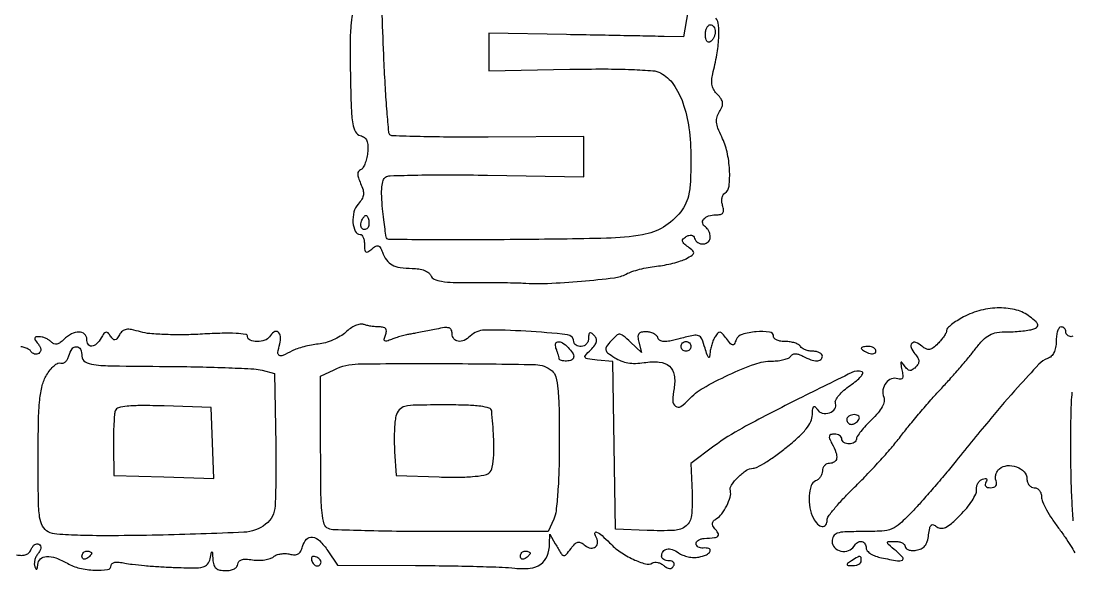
# Model space of a CAD drawing. Extents: x 0 to 2558, y 0 to 3412.
# Drawn here: x 1195.5 to 1411.2, y 1999.6 to 2115.8 of the extents above; entities that cross this region are included whole.
import ezdxf

# ---------------------------------------------------------------- set-up
doc = ezdxf.new("R2010")
doc.units = 0

msp = doc.modelspace()

# ---------------------------------------------------------------- linework, layer by layer
for points in [[(1923.086218, 2244.376059, -0.000011), (1814.032813, 2244.041497, -0.000207), (1693.057302, 2243.723101, -0.000126), (1550, 2243.441619, 0.000075), (1407.130468, 2243.17502, 0.000124), (1286.775, 2242.902503, 0.000001), (1177.44536, 2242.627485, 0.134519)], [(1176.555032, 2242.380365, -0.000002), (1098.265318, 2241.934774, -0.000173)], [(1102.150613, 2258.328759, 0.000012), (1205.122254, 2258.377188, 0.008936), (1210.5, 2258.475963, -0.007043), (1232.809399, 2258.970195, -0.001468), (1271.958846, 2259.170946, -0.001354), (1322.195419, 2259.144953, -0.000751), (1383.5, 2258.8551, 0.001097), (1441.521202, 2258.620946, 0.001019), (1500.9941, 2258.632595, 0.000884), (1567.795, 2258.899883, 0.000504), (1648.5, 2259.44692, -0.00015), (1691.2208, 2259.766768, -0.000104), (1739.478125, 2260.103506, -0.000105)], [(1495.680326, 2153.455514, 0.000008), (1467.716338, 2153.403437, 0.000123)], [(1091.92268, 2165.609417, 0.000123), (1203.285023, 2166.142602, 0.000082), (1318.131321, 2166.73943, 0.002111), (1349.243056, 2167.037547, 0.006016), (1354.38229, 2167.170347, 0.013265), (1358.300741, 2167.423026, 0.009276), (1361.217168, 2167.743584, 0.545116), (1361.409267, 2168.146809, -0.272394), (1361.402539, 2168.456945, -0.204411), (1361.678674, 2168.670079, -0.083079), (1362.298537, 2168.72495, -0.031052), (1363.166211, 2168.603055, 0.019423), (1368.018494, 2167.805974, 0.01568), (1373.27791, 2167.317465, 0.011539), (1379.905257, 2167.064291, 0.004255), (1389.259255, 2167.002598, -0.000422), (1449.869314, 2167.067498, -0.000945)], [(1263.5309, 2117.184724, 0.027142), (1263.202373, 2114.774178, 0.019805), (1263.04666, 2111.031141, 0.005169), (1263.097001, 2105.013589, 0.003708), (1263.283159, 2097.887897, 0.031367), (1263.591273, 2094.696554, 0.083627), (1264.154075, 2093.030821, 0.208527), (1265.142812, 2092.252403, -0.095028), (1265.982977, 2091.851452, -0.136669), (1266.488382, 2091.206117, -0.095296), (1266.693684, 2090.20728, -0.030445), (1266.620333, 2088.685731, -0.031236), (1266.410732, 2087.475521, -0.039509), (1266.061288, 2086.395497, -0.043904), (1265.635097, 2085.576161, -0.17208), (1265.192505, 2085.230835, 0.163486), (1264.768613, 2084.911354, 0.152973), (1264.609349, 2084.391424, 0.082058), (1264.745375, 2083.599469, 0.023423), (1265.210239, 2082.437921, -0.037312), (1265.694152, 2081.124225, -0.100198), (1265.772018, 2080.135835, -0.107368), (1265.458796, 2079.236159, -0.046689), (1264.696551, 2078.217186, 0.123551), (1263.828768, 2076.589112, 0.077986), (1263.63812, 2074.432991, 0.093951), (1264.105083, 2072.640285, 0.289891), (1265.116631, 2072, -0.220163), (1265.454699, 2071.843557, -0.077549), (1265.74051, 2071.376532, -0.058965), (1265.935332, 2070.690252, -0.039723), (1266, 2069.877555, 0.021709), (1266.048763, 2068.754963, 0.241087), (1266.279812, 2068.386406, 0.286492), (1266.680731, 2068.394566, 0.028592), (1267.488167, 2068.990179, -0.039532), (1268.294846, 2069.558439, -0.206703), (1268.821639, 2069.625711, -0.199799), (1269.24318, 2069.288261, -0.036789), (1269.665225, 2068.362624, 0.06543), (1270.522774, 2066.735037, 0.114101), (1271.655803, 2065.725185, 0.092101), (1273.295268, 2065.187199, 0.032192), (1275.781385, 2065.015313, -0.036939), (1277.150593, 2064.907594, -0.05451), (1278.314136, 2064.596487, -0.0671), (1279.174233, 2064.121936, -0.142506), (1279.630019, 2063.521772, 0.200674), (1280.320715, 2062.798689, 0.062559), (1281.790009, 2062.364613, 0.03416), (1284.232628, 2062.1343, 0.007982), (1288.348634, 2062.094146, -0.001653), (1291.61621, 2062.103626, -0.00198), (1294.693036, 2062.090196, -0.0017), (1297.285884, 2062.059796, -0.013083), (1298.5, 2062.00964, 0.02745), (1303.597755, 2061.945582, 0.011127), (1310.533173, 2062.394053, 0.007595), (1317.296752, 2063.086461, 0.094351), (1319.748319, 2063.859222, -0.042423), (1320.884491, 2064.351287, -0.0176), (1322.489824, 2064.82809, -0.017263), (1324.255486, 2065.221064, -0.021332), (1325.923889, 2065.459267, 0.02044), (1327.585632, 2065.693496, 0.016948), (1329.331131, 2066.074301, 0.017281), (1330.908352, 2066.533395, 0.043424), (1332.008146, 2067.00436, 0.015702), (1333.286915, 2067.741294, 0.21412), (1333.580831, 2068.175811, 0.260945), (1333.420963, 2068.631148, 0.022821), (1332.431085, 2069.426734, -0.026296), (1331.577762, 2070.122377, -0.163871), (1331.306569, 2070.607877, -0.244409), (1331.438922, 2071.043653, -0.06081), (1332.039493, 2071.524408, -0.065987), (1332.614612, 2071.782477, -0.122512), (1333.122437, 2071.805953, -0.148633), (1333.517377, 2071.593916, -0.11582), (1333.774316, 2071.177051, 0.176458), (1334.468946, 2070.302199, 0.15934), (1335.596991, 2070.032854, 0.173996), (1336.596463, 2070.486624, 0.202728), (1337, 2071.440983, 0.062793), (1336.92463, 2072.038769, 0.051478), (1336.701458, 2072.643186, 0.053356), (1336.372744, 2073.163805, 0.087076), (1335.983688, 2073.510081, -0.19484), (1335.428483, 2074.267791, -0.244212), (1335.625629, 2075.103966, -0.139875), (1336.640481, 2075.772146, -0.076225), (1338.126405, 2076, 0.050035), (1339.075325, 2076.095197, 0.18705), (1339.571033, 2076.412791, 0.18687), (1339.723422, 2076.981758, 0.049927), (1339.52671, 2077.915843, -0.055621), (1339.371574, 2078.696361, -0.06322), (1339.402963, 2079.45784, -0.072852), (1339.606409, 2080.086637, -0.140631), (1339.959323, 2080.47486, 0.232061), (1340.858674, 2081.905621, 0.039458), (1340.945677, 2085.219672, 0.041338), (1340.442558, 2088.916693, 0.06129), (1339.352462, 2091.995292, -0.022581), (1338.57133, 2093.755867, -0.070786), (1338.275584, 2095.012759, -0.095739), (1338.383964, 2096.080733, -0.066652), (1338.885137, 2097.187684, 0.0453), (1339.407716, 2098.222313, 0.126061), (1339.509538, 2099.023749, 0.123382), (1339.213942, 2099.785978, 0.042507), (1338.44627, 2100.696587, -0.064993), (1337.770517, 2101.575251, -0.076004), (1337.386416, 2102.553712, -0.070908), (1337.297066, 2103.657432, -0.047793), (1337.494131, 2104.907834, 0.019251), (1338.343313, 2108.827825, 0.030453), (1338.734132, 2112.242763, 0.03423), (1338.692757, 2114.934285, 0.153417), (1338.103198, 2116.375654, -0.103453)], [(1332.378102, 2117.674692), (1331.5, 2112.5), (1327.5, 2112.594857, 0.000929), (1325.082769, 2112.647684, 0.000124), (1319.975, 2112.748548, 0.000143), (1313.91921, 2112.864903, 0.00012), (1307.5, 2112.984858), (1291.5, 2113.280003), (1291.5, 2109.419674), (1291.5, 2105.559346), (1308.147788, 2105.869559, -0.004893), (1315.289635, 2105.932738, -0.009869), (1320.917852, 2105.816351, -0.008412), (1325.221354, 2105.569763, -0.104714), (1326.783193, 2105.116031, -0.118506), (1329.413189, 2102.77512, -0.066712), (1331.375939, 2098.952462, -0.053248), (1332.599588, 2093.835561, -0.032095), (1333, 2087.604065, -0.009235), (1332.916265, 2083.070889, -0.037731), (1332.607723, 2080.336587, -0.060076), (1331.984285, 2078.375497, -0.059748), (1330.911704, 2076.614879, -0.089905), (1327.397758, 2073.501989, -0.09488), (1323.0789, 2071.89393, -0.036438), (1315.678521, 2071.193291, -0.003324), (1297.161571, 2070.917328, -0.001438), (1287.093142, 2070.863179, -0.002351), (1278.559376, 2070.881958, -0.000292), (1270.970385, 2070.938786, -0.215947), (1270.620835, 2071.100552, -0.138508), (1270.46589, 2071.432484, -0.003593), (1270.211576, 2073.067759, -0.007339), (1269.952966, 2075.009315, -0.004917), (1269.7117, 2077.236499, -0.013908), (1269.529163, 2079.830285, -0.034102), (1269.578338, 2081.740892, -0.046889), (1269.830737, 2083.070348, -0.180796), (1270.323646, 2083.733684, -0.137226), (1271.281515, 2084.031316, -0.002237), (1276.956009, 2084.167768, -0.005643), (1283.595697, 2084.222759, -0.003693), (1291.25, 2084.143221), (1311, 2083.792072), (1311, 2087.922384), (1311, 2092.052697), (1291.404231, 2091.95545, -0.002754), (1283.850895, 2091.959567, -0.004395), (1277.396113, 2092.055377, -0.001087), (1271.77232, 2092.200538, -0.19165), (1271.234482, 2092.432185, -0.176241), (1270.989105, 2092.958169, -0.001741), (1270.634025, 2097.169466, -0.00544), (1270.292399, 2102.059047, -0.003468), (1269.996391, 2107.753083, -0.002583), (1269.626013, 2117.045261, -0.030097)], [(1194.578858, 2006.229676, 0.048534), (1195.662496, 2006.129817, 0.090136), (1196.527477, 2006.291586, 0.10977), (1197.167766, 2006.714142, 0.100938), (1197.592347, 2007.380057, -0.062648), (1197.898513, 2007.951934, -0.093527), (1198.305494, 2008.344689, -0.121518), (1198.745389, 2008.499926, -0.164196), (1199.153343, 2008.405229, -0.149885), (1199.449062, 2008.067835, -0.131609), (1199.524119, 2007.603916, -0.09633), (1199.355303, 2007.04511, -0.051865), (1198.954018, 2006.444595, 0.061399), (1198.555153, 2005.822419, 0.054014), (1198.298159, 2005.094777, 0.056979), (1198.213153, 2004.376202, 0.096766), (1198.326512, 2003.783622, 0.040698), (1198.55127, 2003.333712, 0.449973), (1198.726712, 2003.301699, 0.199429), (1198.863345, 2003.544865, 0.018289), (1198.921053, 2004.25, -0.201703), (1199.465218, 2005.396505, -0.173841), (1200.709014, 2005.901017, -0.098319), (1202.63193, 2005.60074, -0.042125), (1205, 2004.5, 0.071962), (1207.507231, 2003.51124, 0.04635), (1210.606243, 2003.076648, 0.048549), (1213.249904, 2003.20981, 0.371686), (1214, 2004.079455, -0.243299), (1214.20455, 2004.474938, -0.113028), (1214.753949, 2004.701444, -0.066548), (1215.633489, 2004.73052, -0.029096), (1216.788396, 2004.546476, 0.025671), (1218.316083, 2004.292293, 0.006225), (1220.86317, 2004.033915, 0.006368), (1223.795744, 2003.810877, 0.006295), (1226.744344, 2003.661602, 0.006514), (1231.018265, 2003.554884, 0.060848), (1232.846445, 2003.756077, 0.162675), (1233.793343, 2004.341432, 0.125325), (1234.319766, 2005.444582, -0.001858), (1234.590449, 2006.782601, -0.455885), (1234.685745, 2006.836156, -0.298664), (1234.770183, 2006.724355, -0.001486), (1234.863818, 2005.25, 0.060952), (1235.06277, 2004.170195, 0.141002), (1235.513335, 2003.488618, 0.129561), (1236.28626, 2003.116359, 0.047824), (1237.5, 2003, 0.049114), (1238.473516, 2003.095857, 0.073036), (1239.278944, 2003.382681, 0.095566), (1239.811592, 2003.812072, 0.177264), (1240, 2004.326807, -0.178342), (1240.20311, 2004.878133, -0.145709), (1240.733776, 2005.22238, -0.081202), (1241.652622, 2005.33694, -0.026936), (1243.009159, 2005.211964, 0.036939), (1244.256078, 2005.122176, 0.035954), (1245.51416, 2005.215239, 0.038201), (1246.605014, 2005.461557, 0.098891), (1247.311195, 2005.843306, -0.085259), (1247.956541, 2006.215053, -0.048668), (1248.829488, 2006.442844, -0.046787), (1249.780428, 2006.504253, -0.056751), (1250.664322, 2006.377531, 0.059681), (1251.659817, 2006.240738, 0.138851), (1252.381415, 2006.431619, 0.137727), (1252.899473, 2006.973933, 0.05832), (1253.268667, 2007.919382, -0.117481), (1254.08414, 2009.449458, -0.259038), (1255.292947, 2009.877472, -0.157782), (1256.808057, 2009.089436, -0.04701), (1258.477045, 2007.043395), (1260.45409, 2004.09254), (1276.477045, 2004.043492, -0.002713), (1282.933782, 2003.988689, -0.003137), (1289.084001, 2003.864507, -0.002806), (1294.290532, 2003.697448, -0.018422), (1296.894023, 2003.503056, 0.054963), (1300.007679, 2003.498221, 0.126849), (1302.181306, 2004.317904, 0.147769), (1303.485711, 2005.983371, 0.085182), (1303.998605, 2008.5), (1304.060817, 2010.5), (1305.177888, 2008.5, 0.009401), (1306.316169, 2006.549105, 0.185351), (1306.855904, 2006.132561, 0.292972), (1307.401634, 2006.289047, 0.022548), (1308.40212, 2007.535254, -0.033239), (1309.190604, 2008.475516, -0.149386), (1309.809923, 2008.821887, -0.177294), (1310.454085, 2008.732697, -0.051094), (1311.30276, 2008.163695, 0.128237), (1312.446628, 2007.628475, 0.223281), (1313.439694, 2007.889249, 0.229265), (1313.855305, 2008.810246, 0.132451), (1313.5, 2010, -0.148829), (1313.312719, 2010.70947, -0.53414), (1313.637854, 2010.909808, -0.072983), (1314.770652, 2010.176258, -0.020573), (1316.297749, 2008.720454, 0.049929), (1318.502124, 2006.852901, 0.040928), (1321.180629, 2005.314725, 0.040513), (1323.689216, 2004.374803, 0.210814), (1325.118741, 2004.573386, -0.127996), (1325.590412, 2004.718757, -0.067564), (1326.20461, 2004.662981, -0.060261), (1326.859846, 2004.42687, -0.056682), (1327.454777, 2004.037532, 0.044262), (1328.108222, 2003.58639, 0.118829), (1328.647764, 2003.431684, 0.161706), (1329.095144, 2003.559335, 0.105044), (1329.469989, 2003.951442, 0.130347), (1329.590769, 2004.349861, 0.189834), (1329.46971, 2004.691986, 0.144925), (1329.107885, 2004.922707, 0.070066), (1328.559017, 2005, -0.058442), (1327.962761, 2005.069932, -0.07754), (1327.457961, 2005.276414, -0.096207), (1327.119765, 2005.58205, -0.162432), (1327, 2005.940983, -0.149761), (1327.297706, 2006.912628, -0.197627), (1328.061731, 2007.419711, -0.139253), (1329.199344, 2007.327356, -0.068517), (1330.487919, 2006.632492, 0.066192), (1331.343114, 2006.166207, 0.041152), (1332.441503, 2005.844726, 0.040671), (1333.59908, 2005.703764, 0.057253), (1334.635241, 2005.781102, 0.054142), (1336.184442, 2006.255343, 0.177921), (1336.949299, 2006.978521, 0.46186), (1336.717974, 2007.51946, 0.09968), (1335.558559, 2007.638889, -0.067731), (1335.004627, 2007.660613, -0.088307), (1334.529028, 2007.834549, -0.106204), (1334.204767, 2008.129667, -0.14644), (1334.077924, 2008.5, -0.167387), (1334.195198, 2008.889401, -0.092552), (1334.558618, 2009.236195, -0.074169), (1335.110285, 2009.488765, -0.055669), (1335.769365, 2009.60194, 0.010068), (1337.875993, 2009.76865, 0.143498), (1338.56779, 2010.048303, 0.362187), (1338.667412, 2010.523596, 0.051133), (1338.066993, 2011.419278, -0.041351), (1337.545452, 2012.165379, -0.155582), (1337.423121, 2012.715722, -0.178629), (1337.647834, 2013.188748, -0.058111), (1338.26996, 2013.669278, 0.098745), (1339.354208, 2014.656206, 0.043195), (1340.373479, 2016.321807, 0.042855), (1341.074453, 2018.091353, 0.129899), (1341.117039, 2019.375159, -0.210858), (1341.345843, 2020.562073, -0.046231), (1342.714193, 2022.191721, -0.047039), (1344.40735, 2023.577601, -0.14907), (1345.792643, 2024, 0.126325), (1346.647883, 2024.21958, 0.014029), (1348.401068, 2025.248437, 0.01637), (1350.446557, 2026.622422, 0.012571), (1352.590342, 2028.25, 0.016099), (1355.058032, 2030.356943, 0.039816), (1356.6824, 2032.092529, 0.056223), (1357.631858, 2033.605619, 0.106151), (1357.967999, 2035, -0.014262), (1358.032056, 2036.194646, -0.157909), (1358.21391, 2036.630444, -0.439642), (1358.48984, 2036.639782, -0.052984), (1358.914388, 2036.104283, 0.19293), (1359.989142, 2035.328623, 0.138893), (1361.483861, 2035.376546, 0.164233), (1362.570287, 2036.174736, 0.249495), (1362.710441, 2037.312196, -0.216481), (1362.750148, 2037.973463, -0.049327), (1363.385138, 2038.932316, -0.042197), (1364.410059, 2039.993855, -0.029476), (1365.72558, 2041.014135, 0.019991), (1366.998723, 2041.963448, 0.041698), (1367.891335, 2042.818712, 0.073903), (1368.305867, 2043.45715, 0.445788), (1368.166329, 2043.77789, 0.196323), (1366.046798, 2043.637874, 0.002789), (1354.402922, 2037.879706, 0.007539), (1343.577147, 2032.244903, 0.036568), (1337.743093, 2028.52113), (1332.986186, 2024.970543), (1333.243093, 2018.949471, -0.033041), (1333.133917, 2014.287993, -0.199141), (1332.033276, 2012.187284, -0.164163), (1329.626665, 2011.254901, -0.020965), (1324, 2011.24212), (1317.5, 2011.5), (1317.226651, 2028.688383), (1316.953301, 2045.876766), (1313.786886, 2046.188383, -0.008147), (1311.74906, 2046.422515, -0.222932), (1311.305737, 2046.70628, -0.334138), (1311.342123, 2047.147833, -0.015328), (1312.44595, 2048.314286, 0.032211), (1313.27062, 2049.246854, 0.107911), (1313.619594, 2049.9792, 0.158155), (1313.565206, 2050.624995, 0.097221), (1313.135714, 2051.264286, 0.036334), (1312.577986, 2051.746354, 0.282487), (1312.25, 2051.775786, 0.251952), (1312.04848, 2051.491131, 0.030611), (1312, 2050.7, -0.086974), (1311.886225, 2050.050877, -0.094267), (1311.559375, 2049.499375, -0.100188), (1311.072208, 2049.130482, -0.112571), (1310.5, 2049, -0.057446), (1309.926279, 2049.066134, -0.076716), (1309.440625, 2049.261612, -0.095654), (1309.115143, 2049.55086, -0.164855), (1309, 2049.890594, 0.381897), (1307.645981, 2051.404798, 0.013394), (1299.1495, 2052.126972, 0.015984), (1290.65234, 2052.348294, 0.197373), (1287.725994, 2051.125994, -0.085292), (1286.486467, 2050.249989, -0.145562), (1285.244012, 2050.05463, -0.199752), (1284.353855, 2050.573141, -0.163697), (1284, 2051.625, 0.111229), (1283.827138, 2052.39244, 0.215559), (1283.357056, 2052.790866, 0.104611), (1282.451136, 2052.85438, 0.018117), (1280.75, 2052.554134, -0.002947), (1279.359157, 2052.264899, -0.002404), (1277.867188, 2051.971253, -0.002428), (1276.491145, 2051.714208, -0.006359), (1275.5, 2051.54703, 0.018922), (1274.595025, 2051.370901, 0.010982), (1273.52244, 2051.094714, 0.010968), (1272.457861, 2050.770155, 0.018127), (1271.576391, 2050.444288, -0.021412), (1270.577761, 2050.082544, -0.23088), (1270.164684, 2050.14459, -0.309505), (1270.03445, 2050.482776, -0.033435), (1270.295006, 2051.326391, 0.061391), (1270.488201, 2052.103124, 0.192472), (1270.35294, 2052.613344, 0.18116), (1269.894436, 2052.90913, 0.053676), (1269.050403, 2053, -0.023236), (1268.228046, 2053.038237, -0.016728), (1267.316304, 2053.15408, -0.016953), (1266.45469, 2053.323126, -0.034706), (1265.796677, 2053.524528, 0.14566), (1265.111823, 2053.577451, 0.050542), (1264.159468, 2053.269065, 0.045024), (1263.118763, 2052.694912, 0.038993), (1262.142676, 2051.918296, -0.053192), (1261.024533, 2051.079271, -0.03201), (1259.54707, 2050.322334, -0.031788), (1257.963294, 2049.75155, -0.047455), (1256.518246, 2049.477364, 0.022673), (1255.092152, 2049.279287, 0.01774), (1253.566498, 2048.939999, 0.018071), (1252.166912, 2048.521669, 0.041227), (1251.156201, 2048.083596, -0.015611), (1249.233997, 2047.130816, -0.237624), (1248.51342, 2047.157948, -0.314033), (1248.233123, 2047.726541, -0.023841), (1248.589356, 2049.5, 0.074919), (1248.738092, 2051.038989, 0.227542), (1248.246651, 2051.937121, 0.315752), (1247.402772, 2051.946374, 0.104502), (1246.5, 2051, -0.180556), (1245.552879, 2050.264998, -0.077408), (1243.944896, 2050.024955, -0.089229), (1242.507845, 2050.292854, -0.311667), (1242, 2051.02844, 0.375168), (1241.615104, 2051.469203, 0.020435), (1239.631277, 2051.656752, 0.020215), (1236.767218, 2051.693895, 0.007555), (1232.75, 2051.522797, -0.011566), (1228.954545, 2051.391634, -0.011961), (1225.199393, 2051.438602, -0.011743), (1221.954505, 2051.633239, -0.049266), (1220.035167, 2051.986164, 0.018941), (1218.173532, 2052.446518, 0.08629), (1217.062522, 2052.482516, 0.142597), (1216.297213, 2052.137947, 0.088797), (1215.668334, 2051.37183, -0.027958), (1215.151414, 2050.558408, -0.206749), (1214.766436, 2050.327099, -0.246274), (1214.378282, 2050.468633, -0.039075), (1213.864871, 2051.130023, 0.047756), (1213.35165, 2051.768027, 0.25323), (1212.938286, 2051.896755, 0.18687), (1212.514204, 2051.628737, 0.026291), (1211.932014, 2050.75, -0.063447), (1210.973346, 2049.512959, -0.176737), (1209.992051, 2049.057059, -0.292905), (1209.282158, 2049.430988, -0.12975), (1209, 2050.5, 0.217477), (1208.528536, 2051.532672, 0.184006), (1207.391613, 2051.948048, 0.117082), (1205.813411, 2051.550511, 0.076533), (1204.292857, 2050.435714, -0.041021), (1203.513635, 2049.774839, -0.108785), (1202.846021, 2049.488878, -0.14566), (1202.242515, 2049.550232, -0.099022), (1201.664286, 2049.935714, 0.056497), (1201.152587, 2050.343216, 0.038833), (1200.494791, 2050.687366, 0.039115), (1199.799979, 2050.922416, 0.062084), (1199.177555, 2051, 0.048478), (1198.516105, 2050.935717, 0.309523), (1198.292146, 2050.707824, 0.1968), (1198.37639, 2050.316948, 0.022957), (1198.926114, 2049.589028, -0.048135), (1199.356187, 2048.955685, -0.101754), (1199.529414, 2048.390735, -0.141783), (1199.441324, 2047.925102, -0.138006), (1199.117657, 2047.572716, -0.102877), (1198.695875, 2047.41945, -0.098768), (1198.241404, 2047.443736, -0.096995), (1197.824467, 2047.641896, -0.095328), (1197.510081, 2047.983688, 0.127185), (1197.10259, 2048.374267, 0.046428), (1196.366772, 2048.701458, 0.042309), (1195.457822, 2048.924906, 0.039141)], [(1411.413961, 2051.078288, -0.108972), (1411.059017, 2051, -0.093332), (1410.654762, 2051.076123, -0.09642), (1410.311086, 2051.29375, -0.099167), (1410.081062, 2051.618444, -0.105053), (1410, 2052, 0.099038), (1409.923658, 2052.381638, 0.097945), (1409.70625, 2052.70625, 0.097945), (1409.381638, 2052.923658, 0.099038), (1409, 2053, 0.251476), (1408.615926, 2052.793788, 0.064263), (1408.29375, 2052.138545, 0.04984), (1408.072805, 2051.190779, 0.03237), (1408, 2050.067388, -0.043442), (1407.88751, 2048.775112, -0.070832), (1407.547048, 2047.730575, -0.086141), (1406.992984, 2046.968056, -0.106563), (1406.25, 2046.504061, 0.117089), (1404.474085, 2045.342987, 0.007147), (1400.15058, 2040.649131, 0.008916), (1394.606565, 2034.228024, 0.003894), (1387.471237, 2025.522641, -0.004757), (1385.258764, 2022.832814, -0.003533), (1382.766031, 2019.902659, -0.003571), (1380.374476, 2017.171041, -0.00806), (1378.51518, 2015.144476, -0.018256), (1375.967265, 2012.645058, -0.088748), (1374.262044, 2011.570617, -0.082114), (1372.229345, 2011.113167, -0.014375), (1368.293943, 2011, 0.007813), (1364.627238, 2010.942699, 0.069216), (1363.036743, 2010.670559, 0.187487), (1362.284046, 2010.063939, 0.13119), (1362, 2009, 0.193987), (1362.507688, 2007.74068, 0.14748), (1363.817779, 2007.005255, 0.139409), (1365.373844, 2007.096176, 0.172127), (1366.5, 2008, -0.106853), (1367.239476, 2008.768011, -0.187222), (1368.0886, 2008.959022, -0.220943), (1368.744911, 2008.525464, -0.13891), (1369, 2007.625, 0.188267), (1369.223343, 2007.05287, 0.06437), (1369.917969, 2006.470313, 0.053099), (1370.928893, 2005.965396, 0.039952), (1372.125, 2005.625, 0.008252), (1375.396513, 2005.026666, 0.151509), (1376.430778, 2005.16856, 0.50915), (1376.536257, 2005.711622, 0.031552), (1375.139216, 2007.033269, -0.004453), (1373.580086, 2008.355856, -0.185059), (1373.375363, 2008.737452, -0.435157), (1373.563395, 2008.963223, -0.013867), (1374.889216, 2009, -0.048698), (1375.696998, 2008.921138, -0.068698), (1376.379957, 2008.685819, -0.088882), (1376.839904, 2008.338845, -0.189004), (1377, 2007.930449, 0.216622), (1377.174105, 2007.547443, 0.099259), (1377.660938, 2007.268947, 0.070854), (1378.388435, 2007.136354, 0.045002), (1379.25, 2007.180449, 0.072802), (1380.308649, 2007.492249, 0.113327), (1381.058395, 2008.071095, 0.098511), (1381.547024, 2008.984432, 0.045207), (1381.822437, 2010.312328, -0.019298), (1382.041246, 2011.733696, -0.147085), (1382.35229, 2012.326213, -0.304841), (1382.805423, 2012.419732, -0.076263), (1383.487309, 2012.010533, 0.158085), (1384.329544, 2011.674964, 0.131274), (1385.280146, 2011.86319, 0.066648), (1386.508623, 2012.685073, 0.015667), (1388.314872, 2014.381539, 0.024526), (1389.63796, 2015.841206, 0.029138), (1390.732181, 2017.34494, 0.030069), (1391.48828, 2018.694523, 0.135343), (1391.65, 2019.575705, -0.077946), (1391.696995, 2020.2654, -0.072643), (1391.952139, 2020.925875, -0.076335), (1392.369717, 2021.45725, -0.104115), (1392.889196, 2021.772103, -0.044927), (1393.426499, 2021.907934, -0.230658), (1393.712292, 2021.820913, -0.289457), (1393.779752, 2021.565606, -0.062177), (1393.580179, 2021.129732, 0.113115), (1393.42679, 2020.679422, 0.205672), (1393.540659, 2020.314754, 0.155366), (1393.924811, 2020.077011, 0.061557), (1394.547972, 2020, 0.073034), (1395.202584, 2020.09613, 0.154811), (1395.621447, 2020.381953, 0.168988), (1395.777236, 2020.836778, 0.090645), (1395.66643, 2021.426887, -0.09121), (1395.550237, 2022.049522, -0.069646), (1395.644736, 2022.737559, -0.068548), (1395.927565, 2023.38397, -0.082373), (1396.361477, 2023.885036, -0.153321), (1397.945518, 2024.533299, -0.106728), (1399.875471, 2024.283984, -0.114769), (1401.428042, 2023.289583, -0.195588), (1402, 2021.883369, 0.078143), (1402.113134, 2021.163903, 0.090403), (1402.440625, 2020.55324, 0.100781), (1402.927933, 2020.144994, 0.124756), (1403.5, 2020, -0.122967), (1404.072082, 2019.857145, -0.10077), (1404.559375, 2019.454742, -0.09099), (1404.886775, 2018.852843, -0.079341), (1405, 2018.143802, 0.104586), (1405.210746, 2017.147298, 0.020251), (1406.028125, 2015.486368, 0.020734), (1407.160116, 2013.594848, 0.017846), (1408.5, 2011.703794, -0.011504), (1409.840422, 2009.861944, -0.015144), (1410.971875, 2008.119136, -0.01258), (1411.824715, 2006.630925, -0.124441)], [(1411.500721, 2013.221669, -0.004047), (1411.256246, 2017.291113, -0.007555), (1411.078022, 2022.132041, -0.005152), (1411.015313, 2027.639216, -0.003982), (1411.069137, 2035.46108, -0.022902), (1411.320114, 2039.594749, -0.044939)]]:
    msp.add_lwpolyline(points, format="xyb")
for points in [[(1338, 2113.559017, -0.061875), (1337.925833, 2112.961978, -0.051278), (1337.70625, 2112.359775, -0.053305), (1337.382836, 2111.842344, -0.08825), (1337, 2111.5, -0.202618), (1336.621877, 2111.441401, -0.181468), (1336.29375, 2111.66835, -0.104212), (1336.071541, 2112.195401, -0.047867), (1336, 2112.940983, -0.0466), (1336.073608, 2113.729059, -0.066561), (1336.29375, 2114.395164, -0.086673), (1336.618015, 2114.844577, -0.195654), (1337, 2115, -0.142666), (1337.38134, 2114.888931, -0.09965), (1337.70625, 2114.576711, -0.08433), (1337.925146, 2114.109818, -0.067639)], [(1266.604167, 2073.270833, -0.198339), (1265.941134, 2072.995338, -0.274516), (1265.399603, 2073.315272, -0.160291), (1265.239822, 2074.176395, -0.105175), (1265.582949, 2075.134215, -0.024362), (1266.012891, 2075.759582, -0.233206), (1266.294341, 2075.899578, -0.286646), (1266.536207, 2075.749629, -0.033951), (1266.787251, 2075.138246, -0.052621), (1266.903448, 2074.610215, -0.052345), (1266.907167, 2074.068604, -0.057227), (1266.805016, 2073.594136, -0.115259)], [(1389, 2055.053124, 0.019023), (1387.659428, 2054.272708, 0.026488), (1386.528125, 2053.468136, 0.025243), (1385.694555, 2052.734621, 0.202368), (1385.5, 2052.273611, -0.118767), (1385.387452, 2051.806473, -0.027612), (1384.977748, 2051.104104, -0.026973), (1384.40266, 2050.327177, -0.02357), (1383.722121, 2049.579264, -0.031951), (1382.73756, 2048.713089, -0.124474), (1381.999344, 2048.392271, -0.155698), (1381.293028, 2048.496585, -0.059364), (1380.447955, 2049.043193, 0.074559), (1379.184363, 2049.80731, 0.315744), (1378.367509, 2049.627529, 0.296083), (1378.223303, 2048.770839, 0.071062), (1379.015118, 2047.481784, -0.039942), (1379.602636, 2046.646315, -0.12479), (1379.794211, 2045.991802, -0.145111), (1379.638149, 2045.385072, -0.061434), (1379.115978, 2044.715978, -0.053167), (1378.4711, 2044.195382, -0.177446), (1377.948854, 2044.077669, -0.164656), (1377.448743, 2044.322917, -0.044361), (1376.871613, 2045.008359, 0.016084), (1376.333293, 2045.726387, 0.514488), (1376.146357, 2045.716089, 0.1911), (1376.086481, 2045.400972, 0.006813), (1376.34029, 2044.17101, -0.02605), (1376.521117, 2043.085299, -0.137771), (1376.425447, 2042.49574, -0.278394), (1376.087396, 2042.26789, -0.104487), (1375.50015, 2042.361569, 0.18461), (1374.21528, 2042.363237, 0.138525), (1373.069931, 2041.512061, 0.123112), (1372.450807, 2040.093008, 0.133997), (1372.600824, 2038.597852, -0.141986), (1372.677626, 2037.689177, -0.073621), (1372.289476, 2036.608231, -0.053366), (1371.441955, 2035.365022, -0.025777), (1370.118077, 2033.962406, 0.015383), (1368.92398, 2032.748824, 0.020227), (1367.915935, 2031.566726, 0.01813), (1367.167221, 2030.538528, 0.14938), (1367, 2029.991302, -0.149416), (1366.884449, 2029.61326, -0.098704), (1366.559375, 2029.291195, -0.082004), (1366.073477, 2029.074011, -0.064262), (1365.5, 2029, -0.064853), (1364.926543, 2029.074694, -0.082425), (1364.440625, 2029.29375, -0.098894), (1364.115568, 2029.618646, -0.148195), (1364, 2030, 0.151449), (1363.881773, 2030.381368, 0.098371), (1363.54904, 2030.70625, 0.081304), (1363.05178, 2030.925396, 0.063296), (1362.464816, 2031, 0.06691), (1361.752855, 2030.904297, 0.26886), (1361.45641, 2030.603588, 0.1627), (1361.494269, 2030.060615, 0.024808), (1361.964816, 2029.065741, -0.033196), (1362.779867, 2027.264993, -0.118675), (1362.933119, 2026.01935, -0.224942), (1362.47804, 2025.287566, -0.143964), (1361.5, 2025, 0.101174), (1360.927588, 2024.882975, 0.098422), (1360.440625, 2024.550156, 0.097427), (1360.114397, 2024.053098, 0.096942), (1360, 2023.468615, -0.081708), (1359.897202, 2022.843755, -0.065763), (1359.596094, 2022.232081, -0.066461), (1359.150649, 2021.725744, -0.087763), (1358.625, 2021.409593, 0.224509), (1357.691915, 2020.433147, 0.064813), (1357.284009, 2018.329811, 0.059231), (1357.422254, 2015.873061, 0.077717), (1358.148643, 2013.75, 0.070129), (1359.019061, 2012.543082, 0.170154), (1359.985704, 2012.053418, 0.288014), (1360.704107, 2012.382063, 0.146255), (1361, 2013.371989, -0.161635), (1361.263045, 2014.16443, -0.012927), (1362.645512, 2015.920748, -0.016429), (1364.455981, 2017.961988, -0.011841), (1366.601742, 2020.121989, 0.010114), (1369.026011, 2022.545551, 0.006928), (1371.682683, 2025.388959, 0.006986), (1374.166828, 2028.200622, 0.014038), (1376.032285, 2030.5, -0.008053), (1377.81605, 2032.753279, -0.00466), (1380.028995, 2035.407168, -0.004657), (1382.299053, 2038.028656, -0.007801), (1384.261494, 2040.183975, 0.006012), (1386.145319, 2042.238135, 0.004528), (1388.168265, 2044.539552, 0.004579), (1390.030891, 2046.738069, 0.01053), (1391.381843, 2048.433975, -0.026111), (1392.984897, 2050.322522, -0.079817), (1394.312966, 2051.343649, -0.087992), (1395.818624, 2051.843691, -0.036295), (1397.969104, 2052, 0.013961), (1399.565669, 2052.044587, 0.013765), (1401.164821, 2052.178215, 0.013762), (1402.557444, 2052.37222, 0.050159), (1403.417436, 2052.606691, 0.076415), (1404.121037, 2053.008557, 0.314386), (1404.253898, 2053.453592, 0.132746), (1403.863164, 2054.046047, 0.014325), (1402.591494, 2055.106691, 0.102767), (1399.879233, 2056.45623, 0.065299), (1396.367156, 2056.902796, 0.060516), (1392.566476, 2056.425896, 0.060936)], [(1316.637075, 2050.151466, 0.025598), (1315.674646, 2048.971918, 0.212991), (1315.531948, 2048.313677, 0.180406), (1315.916971, 2047.703898, 0.017648), (1317.362939, 2046.681763, 0.052702), (1318.65805, 2046.016162, 0.05101), (1320.077909, 2045.627032, 0.047156), (1321.646711, 2045.514954, 0.034502), (1323.386431, 2045.675283, -0.060931), (1326.527711, 2045.79837, -0.157901), (1328.593854, 2044.935119, -0.180283), (1329.596376, 2043.121986, -0.083643), (1329.545738, 2040.392112, 0.042442), (1329.293765, 2037.896183, 0.238264), (1329.862174, 2036.725549, 0.320772), (1330.966419, 2036.692237, 0.061223), (1332.575948, 2038.083922, -0.078467), (1335.506863, 2040.447354, -0.022118), (1340.736211, 2043.155058, -0.021715), (1346.155605, 2045.383529, -0.086894), (1349.676095, 2046, 0.028932), (1350.948805, 2046.073705, 0.035176), (1352.12228, 2046.294544, 0.037829), (1353.053386, 2046.615513, 0.153601), (1353.501671, 2047.002704, -0.133099), (1353.895305, 2047.371313, -0.122593), (1354.433998, 2047.505409, -0.085757), (1355.13183, 2047.384834, -0.037319), (1355.994947, 2047.002704, 0.034476), (1357.625234, 2046.269823, 0.088448), (1358.893566, 2046.042809, 0.172763), (1359.677567, 2046.321438, 0.225504), (1360, 2047, 0.186414), (1359.852535, 2047.381787, 0.089706), (1359.429836, 2047.70625, 0.069539), (1358.801778, 2047.926216, 0.049547), (1358.059017, 2048, -0.046881), (1357.270704, 2048.074077, -0.046318), (1356.50665, 2048.29375, -0.050262), (1355.876024, 2048.616444, -0.111412), (1355.5, 2049, 0.130646), (1355.093337, 2049.384508, 0.045439), (1354.346475, 2049.70625, 0.041396), (1353.42066, 2049.926158, 0.037634), (1352.440983, 2050, -0.039081), (1351.50628, 2050.07317, -0.058208), (1350.717039, 2050.29375, -0.076538), (1350.179376, 2050.617207, -0.222681), (1350, 2051, 0.375052), (1349.175795, 2051.944229, 0.0547), (1346.414557, 2052.016706, 0.050484), (1343.521891, 2051.478572, 0.234031), (1342.307789, 2050.359701, -0.03164), (1341.902374, 2049.474937, -0.309155), (1341.555952, 2049.295378, -0.193021), (1341.13422, 2049.527318, -0.013813), (1340.299688, 2050.60483, 0.020663), (1339.496138, 2051.613498, 0.174331), (1338.997555, 2051.893428, 0.254003), (1338.543605, 2051.737388, 0.044648), (1337.975828, 2050.995129, 0.043629), (1337.605772, 2050.278287, 0.024335), (1337.277288, 2049.351694, 0.024111), (1337.034313, 2048.374958, 0.03574), (1336.925125, 2047.5, -0.049116), (1336.821804, 2046.820298, -0.598216), (1336.621481, 2046.770516, -0.10446), (1336.337758, 2047.25699, -0.009383), (1335.916741, 2048.612919, 0.025102), (1335.248318, 2050.54863, 0.206041), (1334.600487, 2051.191707, 0.148632), (1333.570588, 2051.274498, 0.011431), (1330.84054, 2050.612919, -0.013065), (1328.713172, 2050.104745, -0.059622), (1327.448717, 2049.991594, -0.125878), (1326.687197, 2050.210813, -0.181483), (1326.250278, 2050.75, 0.127096), (1325.940476, 2051.22828, 0.067963), (1325.358529, 2051.632812, 0.060715), (1324.608617, 2051.906939, 0.057356), (1323.800035, 2052, 0.052303), (1322.820011, 2051.897203, 0.189984), (1322.307346, 2051.558004, 0.175075), (1322.139842, 2050.938707, 0.043351), (1322.319689, 2049.88551), (1322.87264, 2047.77102), (1320.605351, 2049.901028, 0.014294), (1319.13221, 2051.207745, 0.159838), (1318.413812, 2051.4947, 0.202261), (1317.748071, 2051.262112, 0.025001)], [(1307.8, 2048.8, -0.049176), (1308.722043, 2047.676264, -0.175672), (1308.940524, 2046.787548, -0.270106), (1308.516019, 2046.210625, -0.102562), (1307.5, 2046, -0.026361), (1306.925219, 2046.030325, -0.041645), (1306.440625, 2046.12285, -0.050709), (1306.098541, 2046.256806, -0.281131), (1306, 2046.418213, 0.065182), (1305.967516, 2046.666328, 0.008575), (1305.821697, 2047.178225, 0.009838), (1305.625425, 2047.781926, 0.008099), (1305.393011, 2048.418213, -0.110534), (1305.239158, 2049.462809, -0.347995), (1305.687132, 2049.949777, -0.185078), (1306.623582, 2049.751443, -0.052717)], [(1333, 2049, -0.099038), (1332.923658, 2048.618362, -0.097945), (1332.70625, 2048.29375, -0.097945), (1332.381638, 2048.076342, -0.099038), (1332, 2048, -0.099038), (1331.618362, 2048.076342, -0.097945), (1331.29375, 2048.29375, -0.097945), (1331.076342, 2048.618362, -0.099038), (1331, 2049, -0.099038), (1331.076342, 2049.381638, -0.097945), (1331.29375, 2049.70625, -0.097945), (1331.618362, 2049.923658, -0.099038), (1332, 2050, -0.099038), (1332.381638, 2049.923658, -0.097945), (1332.70625, 2049.70625, -0.097945), (1332.923658, 2049.381638, -0.099038)], [(1208, 2047, 0.265508), (1208.647178, 2045.867158, 0.103263), (1210.41871, 2045.266454, 0.026961), (1214.30599, 2045.004769, 0.001883), (1225.25, 2044.90032, -0.003648), (1232.039629, 2044.811546, -0.004952), (1238.167187, 2044.625988, -0.00336), (1243.296213, 2044.385279, -0.054367), (1245, 2044.106399), (1247.5, 2043.412158), (1247.775712, 2028.884336, -0.01448), (1247.649738, 2016.264708, -0.222659), (1245.70352, 2012.499844, -0.153771), (1241.226585, 2010.863784, -0.006076), (1223.581441, 2010.280222, -0.003555), (1214.328899, 2010.15255, -0.009238), (1207.665786, 2010.231091, -0.008581), (1202.826807, 2010.460745, -0.10711), (1201.071734, 2010.961609, -0.14802), (1199.91159, 2012.121531, -0.089199), (1199.30655, 2013.986812, -0.031077), (1199.049645, 2017.47107, -0.002866), (1199, 2026.130892, -0.004609), (1199.069363, 2033.654795, -0.020731), (1199.332702, 2038.04636, -0.035983), (1199.842639, 2040.959616, -0.072211), (1200.727286, 2043.115479, -0.034478), (1201.474649, 2044.202076, -0.048396), (1202.292097, 2045.048242, -0.058769), (1203.057374, 2045.55902, -0.212501), (1203.62875, 2045.588967, 0.163491), (1204.115465, 2045.56837, 0.110627), (1204.606332, 2045.837923, 0.086946), (1205.027455, 2046.364257, 0.06147), (1205.307844, 2047.069197, -0.089982), (1205.961276, 2048.474423, -0.250489), (1206.903159, 2048.947169, -0.290636), (1207.704265, 2048.409175, -0.103801)], [(1368, 2048.606989, 0.222225), (1368.087111, 2048.420671, 0.030693), (1368.440625, 2048.160341, 0.030395), (1368.925442, 2047.887494, 0.02136), (1369.5, 2047.638374, 0.055937), (1370.074366, 2047.488865, 0.100118), (1370.559375, 2047.516384, 0.147206), (1370.877514, 2047.710807, 0.184534), (1371, 2048.031385, 0.152681), (1370.884506, 2048.400789, 0.098158), (1370.559375, 2048.715469, 0.08088), (1370.073532, 2048.92777, 0.062722), (1369.5, 2049, 0.024748), (1368.925176, 2048.971531, 0.039339), (1368.440625, 2048.884553, 0.046727), (1368.096084, 2048.758929, 0.289661)], [(1304.497713, 2044.001898, -0.159352), (1305.266713, 2042.780824, -0.035836), (1305.698444, 2040.32953, -0.021202), (1305.937904, 2036.362969, -0.004475), (1306, 2029.424608, -0.007014), (1305.921546, 2023.832132, -0.011227), (1305.680468, 2019.063179, -0.010615), (1305.323699, 2015.28667, -0.078185), (1304.839485, 2013.547053), (1303.67897, 2011), (1281.921272, 2011, -0.002601), (1273.468848, 2011.043975, -0.003899), (1266.090249, 2011.178303, -0.001653), (1259.788251, 2011.363043, -0.083643), (1258.581787, 2011.606989, -0.236132), (1257.729658, 2012.539064, -0.044523), (1257.285675, 2014.874515, -0.021594), (1257.053238, 2019.043589, -0.003128), (1257, 2027.552423), (1257, 2042.890868), (1259.75, 2044.225821, -0.10986), (1264.733011, 2045.408799, -0.004812), (1282.694632, 2045.491785, -0.003532), (1301.087159, 2045.26981, -0.170008)], [(1214.825705, 2035.784761, 0.058986), (1214.665874, 2034.973691, 0.006782), (1214.548298, 2033.114898, 0.0081), (1214.473995, 2030.891534, 0.006522), (1214.464039, 2028.5), (1214.517324, 2022.5), (1224.803187, 2022.214525), (1235.089051, 2021.929051), (1234.794526, 2029.214525), (1234.5, 2036.5), (1224.870328, 2036.784761, 0.006576), (1220.17712, 2036.861783, 0.025627), (1217.27775, 2036.722548, 0.039473), (1215.473576, 2036.397721, 0.255703)], [(1272.456757, 2034.683729, 0.040031), (1272.252869, 2033.465939, 0.012194), (1272.137918, 2031.59858, 0.012124), (1272.110861, 2029.49253, 0.012954), (1272.187705, 2027.433729), (1272.5, 2022.5), (1281.348888, 2022.209625, 0.010148), (1285.069542, 2022.163088, 0.017783), (1288.146114, 2022.296546, 0.017312), (1290.51726, 2022.566919, 0.136989), (1291.516463, 2023.013663, 0.174167), (1292.229925, 2024.22247, 0.035359), (1292.526699, 2026.733686, 0.025805), (1292.509545, 2030.420065, 0.008836), (1292.114816, 2035.75, 0.309244), (1291.61947, 2036.348433, 0.037518), (1289.857116, 2036.714012, 0.02546), (1287.018952, 2036.93763, 0.00693), (1282.519052, 2037, 0.004247), (1276.547849, 2036.949282, 0.052364), (1274.292226, 2036.673594, 0.156877), (1273.142676, 2035.988467, 0.119617)], [(1365, 2034, 0.092995), (1365.071618, 2033.618268, 0.096318), (1365.276414, 2033.29375, 0.099231), (1365.581949, 2033.076556, 0.105429), (1365.940983, 2033, 0.089642), (1366.346558, 2033.073302, 0.053229), (1366.7871, 2033.29375, 0.051032), (1367.193797, 2033.617485, 0.06081), (1367.5, 2034, 0.139169), (1367.607943, 2034.379648, 0.191142), (1367.478525, 2034.70625, 0.138808), (1367.110654, 2034.926733, 0.066118), (1366.559017, 2035, 0.062283), (1365.962904, 2034.925455, 0.080552), (1365.457961, 2034.70625, 0.097988), (1365.120018, 2034.381379, 0.153634)], [(1210, 2006.559017, -0.151918), (1209.934461, 2006.34829, -0.038439), (1209.70625, 2006.066025, -0.035638), (1209.382774, 2005.768994, -0.029505), (1209, 2005.5, -0.082592), (1208.6179, 2005.343488, -0.161196), (1208.29375, 2005.3746, -0.182303), (1208.078288, 2005.586039, -0.108972), (1208, 2005.940983, -0.093332), (1208.076123, 2006.345238, -0.09642), (1208.29375, 2006.688914, -0.099167), (1208.618444, 2006.918938, -0.105053), (1209, 2007, -0.042167), (1209.382849, 2006.967655, -0.061769), (1209.70625, 2006.870461, -0.081139), (1209.92554, 2006.727648, -0.210953)], [(1300, 2006.559017, -0.151918), (1299.934461, 2006.34829, -0.038439), (1299.70625, 2006.066025, -0.035638), (1299.382774, 2005.768994, -0.029505), (1299, 2005.5, -0.082592), (1298.6179, 2005.343488, -0.161196), (1298.29375, 2005.3746, -0.182303), (1298.078288, 2005.586039, -0.108972), (1298, 2005.940983, -0.093332), (1298.076123, 2006.345238, -0.09642), (1298.29375, 2006.688914, -0.099167), (1298.618444, 2006.918938, -0.105053), (1299, 2007, -0.042167), (1299.382849, 2006.967655, -0.061769), (1299.70625, 2006.870461, -0.081139), (1299.92554, 2006.727648, -0.210953)], [(1255.15, 2005.05, 0.104687), (1255.586752, 2004.305209, 0.167686), (1256.227257, 2003.955686, 0.239194), (1256.786965, 2004.130242, 0.175736), (1257.075, 2004.725, 0.149613), (1257.014704, 2005.031991, 0.073742), (1256.775469, 2005.354531, 0.062883), (1256.403407, 2005.64317, 0.053161), (1255.95, 2005.85, 0.089632), (1255.522225, 2005.911576, 0.189618), (1255.22, 2005.78, 0.189618), (1255.088424, 2005.477775, 0.089632)], [(1366, 2005, 0.011213), (1365.169589, 2004.436556, 0.309569), (1365.083458, 2004.201904, 0.327416), (1365.271084, 2004.047261, 0.011938), (1366.25, 2004.015313, 0.055234), (1366.919445, 2004.083567, 0.075283), (1367.485938, 2004.298248, 0.095191), (1367.865757, 2004.619685, 0.17131), (1368, 2005, 0.042895), (1367.938046, 2005.720828, 0.364836), (1367.707705, 2005.914708, 0.137048), (1367.26282, 2005.790433, 0.007234)]]:
    msp.add_lwpolyline(points, format="xyb", close=True)

doc.saveas('drawing.dxf')
